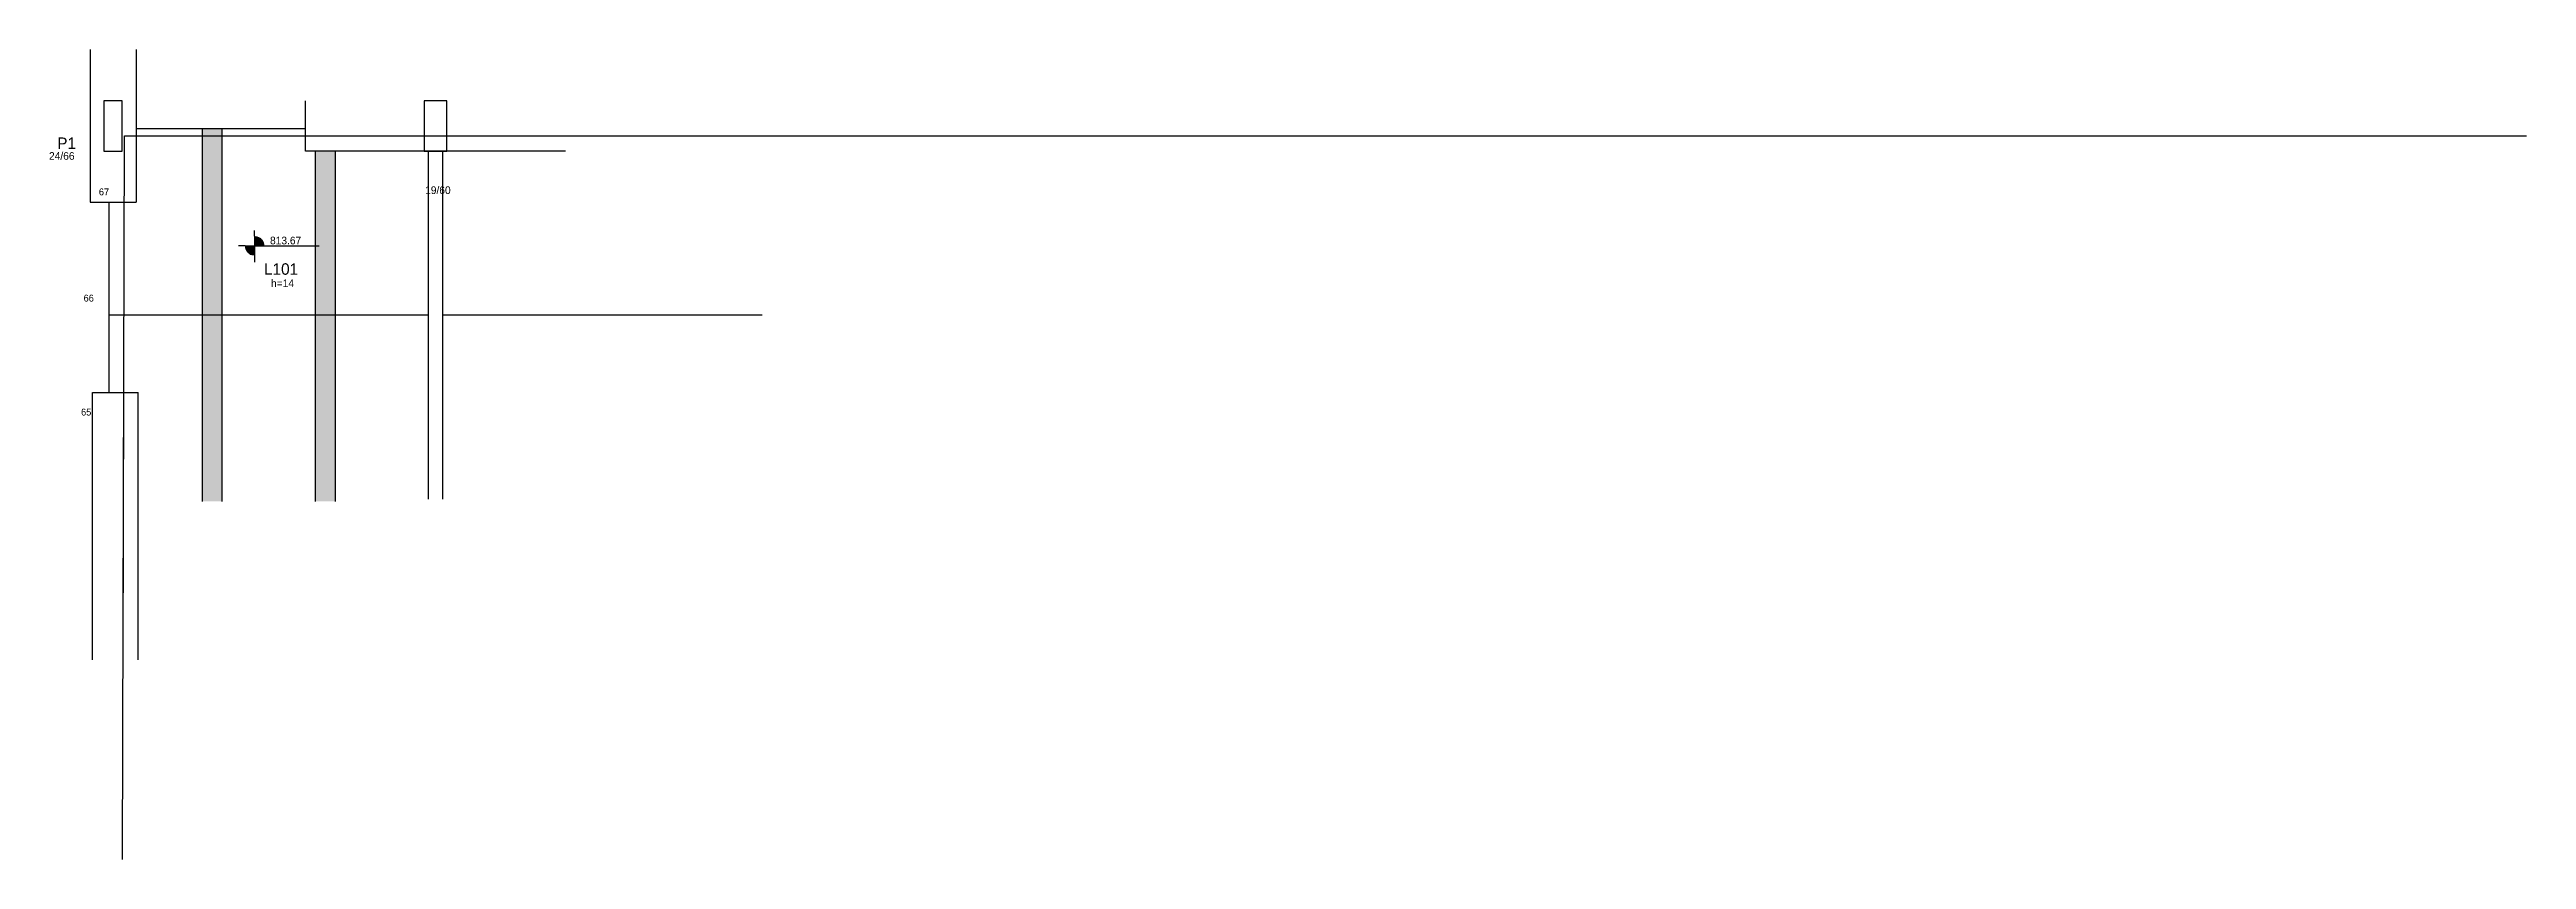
# Model space of a CAD drawing. Header units: metres. Extents: x 2970 to 6212, y 2295 to 3355.
import ezdxf

# ---------------------------------------------------------------- set-up
doc = ezdxf.new("R2010")
doc.units = ezdxf.units.M
for name, color, linetype in [('1', 7, 'Continuous'), ('3', 7, 'Continuous'), ('4', 7, 'Continuous'), ('7', 7, 'Continuous'), ('Hachura', 7, 'Continuous'), ('Painéis', 7, 'Continuous')]:
    doc.layers.add(name, color=color, linetype=linetype)

msp = doc.modelspace()

# ---------------------------------------------------------------- hatches: boundary and pattern name
at = {"layer": 'Hachura'}
h = msp.add_hatch(color=7, dxfattribs=at)
h.dxf.hatch_style = 1
h.paths.add_polyline_path([(3195.4, 3251.3), (3169.4, 3251.3), (3169.4, 3251.3), (3169.4, 2763.3), (3169.4, 2763.3), (3195.4, 2763.3), (3195.4, 2763.3), (3195.4, 3251.3)])
h = msp.add_hatch(color=7, dxfattribs=at)
h.dxf.hatch_style = 1
h.paths.add_polyline_path([(3343.4, 2763.3), (3317.4, 2763.3), (3317.4, 2763.3), (3317.4, 3221.8), (3317.4, 3221.8), (3343.4, 3221.8), (3343.4, 3221.8), (3343.4, 2763.3)])

# ---------------------------------------------------------------- linework, layer by layer
at = {"layer": '1', "color": 7, "lineweight": 25}
for p, q in [((3022.9, 3354.8), (3022.9, 3154.8)), ((3082.9, 3354.8), (3082.9, 3154.8)), ((3304.9, 3221.8), (3304.9, 3287.8)), ((3065.3, 2294.6), (3067.9, 3241.8)), ((3067.9, 3241.8), (6211.8, 3241.8)), ((3644.9, 3221.8), (3304.9, 3221.8)), ((3022.9, 3154.8), (3082.9, 3154.8)), ((3025.9, 2905.8), (3085.9, 2905.8)), ((3025.9, 2555.8), (3025.9, 2905.8)), ((3066, 2555.8), (3067, 2905.8)), ((3085.9, 2555.8), (3085.9, 2905.8))]:
    msp.add_line(p, q, dxfattribs=at)
at = {"layer": '3', "color": 7, "lineweight": 25}
for p, q in [((3238.2, 3110.3), (3238.2, 3118)), ((3225.7, 3097.8), (3217.2, 3097.8)), ((3225.7, 3097.8), (3250.7, 3097.8)), ((3238.2, 3097), (3225.7, 3097)), ((3238.2, 3096.2), (3225.8, 3096.2)), ((3238.2, 3095.4), (3225.9, 3095.4)), ((3238.2, 3094.6), (3226.1, 3094.6)), ((3238.2, 3093.9), (3226.3, 3093.9)), ((3238.2, 3093.1), (3226.6, 3093.1)), ((3238.2, 3092.3), (3227, 3092.3)), ((3238.2, 3091.5), (3227.4, 3091.5)), ((3238.2, 3090.7), (3227.9, 3090.7)), ((3238.2, 3089.9), (3228.5, 3089.9)), ((3238.2, 3089.1), (3229.2, 3089.1)), ((3238.2, 3088.3), (3230.1, 3088.3)), ((3238.2, 3087.5), (3231.1, 3087.5)), ((3238.2, 3086.7), (3232.4, 3086.7)), ((3238.2, 3085.9), (3234.3, 3085.9)), ((3238.2, 3110.3), (3238.2, 3085.3)), ((3238.2, 3109.7), (3242, 3109.7)), ((3238.2, 3108.9), (3243.9, 3108.9)), ((3238.2, 3108.1), (3245.3, 3108.1)), ((3238.2, 3107.3), (3246.3, 3107.3)), ((3238.2, 3106.5), (3247.1, 3106.5)), ((3238.2, 3105.7), (3247.9, 3105.7)), ((3238.2, 3105), (3248.5, 3105)), ((3238.2, 3104.2), (3249, 3104.2)), ((3238.2, 3103.4), (3249.4, 3103.4)), ((3238.2, 3102.6), (3249.7, 3102.6)), ((3238.2, 3101.8), (3250, 3101.8)), ((3238.2, 3101), (3250.3, 3101)), ((3238.2, 3100.2), (3250.5, 3100.2)), ((3238.2, 3099.4), (3250.6, 3099.4)), ((3238.2, 3098.6), (3250.7, 3098.6)), ((3238.2, 3085.3), (3238.2, 3076.5)), ((3250.7, 3097.8), (3322.6, 3097.8))]:
    msp.add_line(p, q, dxfattribs=at)
for points in [[(3465.4, 3221.8), (3465.4, 2766.3)], [(3484.4, 2766.3), (3484.4, 3221.8)]]:
    msp.add_lwpolyline(points, dxfattribs=at)
at = {"layer": '7', "color": 7, "lineweight": 25}
for points in [[(3040.9, 3221.8), (3064.9, 3221.8), (3064.9, 3287.8), (3040.9, 3287.8), (3040.9, 3221.8)], [(3459.9, 3221.8), (3489.9, 3221.8), (3489.9, 3287.8), (3459.9, 3287.8), (3459.9, 3221.8)]]:
    msp.add_lwpolyline(points, dxfattribs=at)
at = {"layer": 'Painéis', "color": 7, "lineweight": 25}
for p, q in [((3082.9, 3251.3), (3304.9, 3251.3)), ((3169.4, 3251.3), (3169.4, 2763.3)), ((3195.4, 3251.3), (3195.4, 2763.3)), ((3317.4, 3221.8), (3317.4, 2763.3)), ((3343.4, 3221.8), (3343.4, 2763.3)), ((3047.4, 3154.8), (3047.4, 2905.8)), ((3465.4, 3007.3), (3047.4, 3007.3)), ((3902.4, 3007.3), (3484.4, 3007.3))]:
    msp.add_line(p, q, dxfattribs=at)

# ---------------------------------------------------------------- texts
at = {"layer": '3', "color": 7, "lineweight": 25}
for s, height, p in [('24/66', 10, (2969, 3210.5)), ('67', 9, (3034.3, 3164)), ('19/60', 10, (3461.3, 3165.7)), ('813.67', 10, (3258.3, 3099.8)), ('h=14', 10, (3259.6, 3043.8)), ('66', 9, (3014.3, 3024.9)), ('65', 9, (3011, 2875.7))]:
    msp.add_text(s, height=height, dxfattribs=at).set_placement(p)
at = {"layer": '4', "color": 7, "lineweight": 25}
for s, p in [('P1', (2979.8, 3224.7)), ('L101', (3250.5, 3060))]:
    msp.add_text(s, height=15, dxfattribs=at).set_placement(p)

doc.saveas('drawing.dxf')
